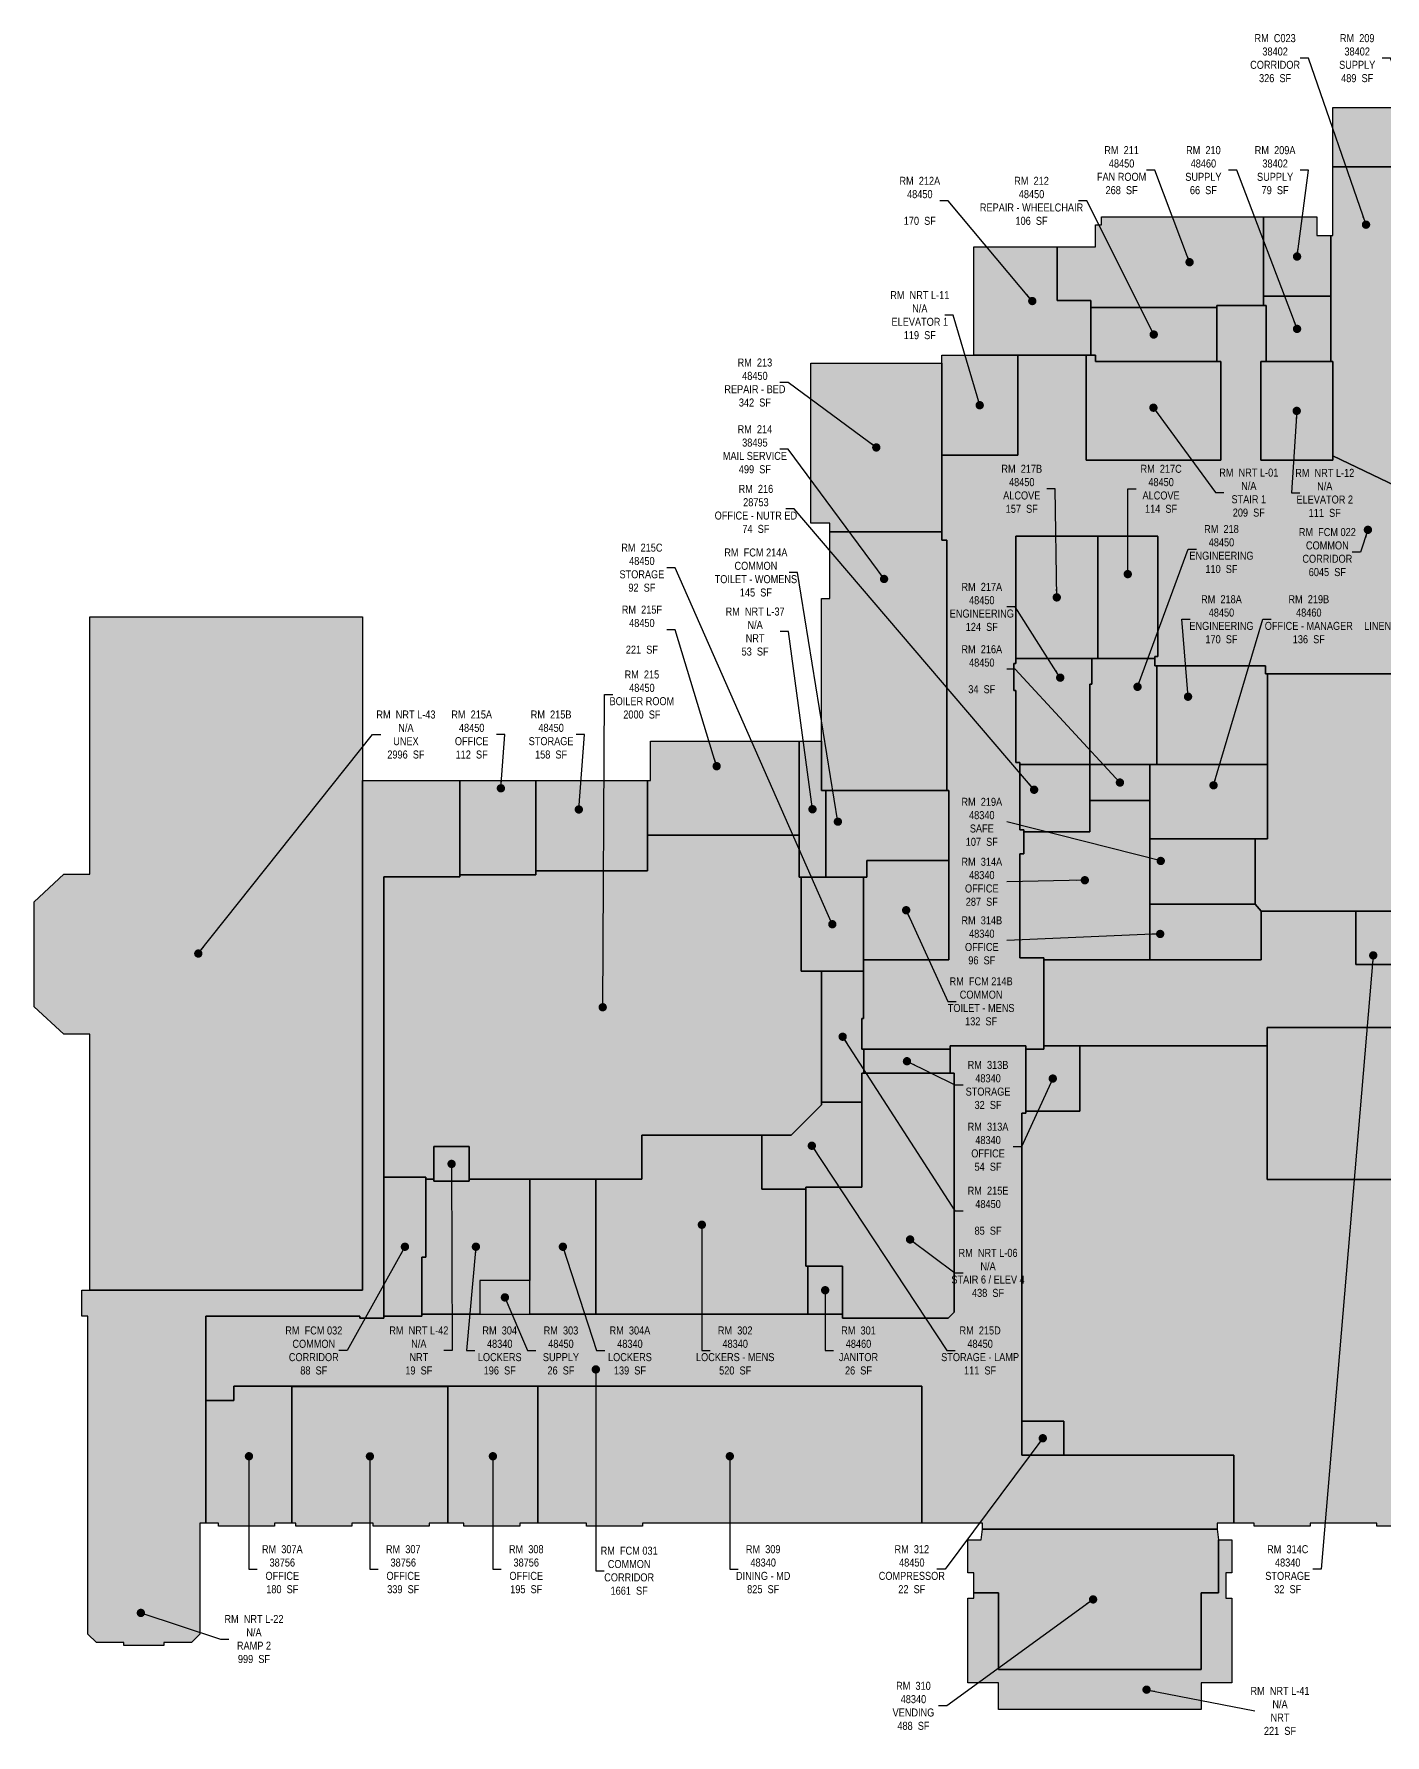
# Model space of a CAD drawing. Header units: inches. Extents: x -72 to 5454, y -365 to 4257.
# Drawn here: x -72 to 1955, y -130 to 2422 of the extents above; entities that cross this region are included whole.
import ezdxf

# ---------------------------------------------------------------- set-up
doc = ezdxf.new("R2010")
doc.units = ezdxf.units.IN
doc.header["$LTSCALE"] = 48
doc.header["$MEASUREMENT"] = 0
for name, color, linetype in [('0-LABEL', 3, 'Continuous'), ('1-NRT', 200, 'Continuous'), ('1-NRT-PTN', 253, 'Continuous'), ('3-FCM', 190, 'Continuous'), ('3-FCM-PTN', 9, 'Continuous'), ('4-OCC', 6, 'Continuous'), ('4-OCC-PTN', 95, 'Continuous')]:
    doc.layers.add(name, color=color, linetype=linetype)
doc.styles.add('ArialN', font='ARIALN.TTF')
doc.dimstyles.new('AB-200', dxfattribs={"dimscale": 200, "dimtxt": 0.070312, "dimasz": 0.0625, "dimexe": 0.0625, "dimexo": 0.125, "dimgap": 0.1875, "dimtad": 0, "dimdec": 4, "dimrnd": 0.0625, "dimzin": 0, "dimdsep": 46, "dimlunit": 4, "dimtxsty": 'ArialN', "dimblk": 'ARCHTICK', "dimcen": 0.0625, "dimclrd": 256, "dimclre": 256, "dimclrt": 256, "dimadec": 0, "dimazin": 0, "dimtfac": 1, "dimtdec": 4, "dimtofl": 0, "dimtmove": 2, "dimatfit": 3, "dimldrblk": 'DOT', "dimfxl": 0, "dimfrac": 2, "dimtolj": 1, "dimtzin": 0, "dimlwd": -1, "dimlwe": -1, "dimarcsym": 0})

# ---------------------------------------------------------------- blocks, each defined once
blk = doc.blocks.new('_ArchTick')
at = {"const_width": 0.15}
blk.add_lwpolyline([(-0.5, -0.5), (0.5, 0.5)], dxfattribs=at)
blk = doc.blocks.new('_Dot')
at = {"lineweight": -2}
blk.add_line((-0.5, 0), (-1, 0), dxfattribs=at)
at = {"const_width": 0.5}
blk.add_lwpolyline([(-0.25, 0, 1), (0.25, 0, 1)], format="xyb", close=True, dxfattribs=at)

msp = doc.modelspace()

# ---------------------------------------------------------------- hatches: boundary and pattern name
at = {"layer": '1-NRT-PTN'}
for points in [[(1289.85329, 1940.02258), (1403.85329, 1940.02258), (1403.85329, 1790.02258), (1289.85329, 1790.02258)], [(1506.5, 1782.5), (1506.5, 1940.02258), (1520.5, 1940.02258), (1520.5, 1930.5), (1708.5, 1930.5), (1708.5, 1782.5)], [(1768.5, 1930.5), (1876.5, 1930.5), (1876.5, 1782.5), (1768.5, 1782.5)], [(421, 1547.5), (421, 537.5), (12, 537.5), (12, 921.5), (-27.30819, 921.5), (-72, 962.75397), (-72, 1120.24603), (-27.30819, 1161.5), (12, 1161.5), (12, 1547.5)], [(1076, 1361), (1109.27894, 1361), (1109.27894, 1286.98386), (1116, 1286.98386), (1116, 1157), (1076, 1157)], [(0, 498.5), (0, 537.5), (421, 537.5), (421, 1302), (567, 1302), (567, 1157.5), (453, 1157.5), (453, 495.5), (417, 495.5), (417, 498.5), (186, 498.5), (186, 188), (177, 188), (177, 21.88864), (164.21834, 9), (122.97313, 9), (123, 4.5), (62.97313, 4.5), (62.97313, 9), (21.72792, 9), (9, 21.72792), (9, 498.5)], [(1308.5, 863), (1308.5, 504.5), (1299.5, 495.5), (1141, 495.5), (1141, 573.5), (1086, 573.5), (1086, 692), (1170, 692), (1170, 863)], [(528, 753), (581, 753), (581, 701), (528, 701)], [(1338, 83.5), (1375, 83.5), (1375, -31.5), (1679, -31.5), (1679, 83.5), (1704.99135, 83.5), (1704.99135, 163), (1725, 163), (1725, 113.5), (1716, 113.5), (1716, 75.5), (1725, 75.5), (1725, -51.5), (1679, -51.5), (1679, -91.5), (1375, -91.5), (1375, -51.5), (1329, -51.5), (1329, 75.5), (1338, 75.5)]]:
    msp.add_hatch(color=256, dxfattribs=at).paths.add_polyline_path(points)
at = {"layer": '3-FCM-PTN'}
for points in [[(3167.50112, 1630.50003), (3167.5, 1073.75), (3174.5, 1073.75), (3174.5, 937), (3168.10829, 937), (3168.10829, 836), (3174.5, 836), (3174.5, 810), (3222, 810), (3222, 539), (3438, 539), (3438, 426), (3419.5, 426), (3419.5, 440), (3371.5, 440), (3371.5, 448), (3333.5, 448), (3333.5, 452), (3306, 452), (3306, 448), (3306, 336), (3333, 336), (3333, 216), (3403, 216), (3403, 177.5), (3443, 177.5), (3443, -42.5), (3437.5, -42.5), (3437.5, -36.5), (3314.25, -36.5), (3314.25, -17), (3310, -17), (3310, 48.25), (3239.5, 48.25), (3239.5, -14.75), (3181, -14.75), (3181, 48.25), (3118, 48.25), (3118, 51.5), (3113.5, 51.5), (3113.5, 147), (3101.5, 147), (3101.5, 256.5), (3258, 256.5), (3258, 400.5), (3101.5, 400.5), (3101.5, 394.5), (3053.5, 394.5), (3053.5, 399.5), (3001.5, 399.5), (2990.5, 399.5), (2990.5, 501), (3102, 501), (3102, 549), (3101.5, 549), (3101.5, 699), (2532, 699), (2532, 708), (2502, 708), (2502, 774), (2544, 774), (2544, 783), (3036.5, 783), (3036.5, 1329), (3054.5, 1329), (3054.5, 1371), (3048, 1371), (3048, 1494), (2916.5, 1494), (2916.5, 1367.5), (2910.5, 1367.5), (2910.5, 1329), (2916, 1329), (2916, 1225), (2806.86326, 1225), (2806.86326, 1329), (2814.86326, 1329), (2814.86326, 1380.5), (2808.86326, 1380.5), (2808.86326, 1484.5), (2739.5, 1484.5), (2739.5, 1496.5), (2584.5, 1496.5), (2584.5, 1500.5), (2546.5, 1500.5), (2546.5, 1480), (2534.5, 1480), (2534.5, 1462), (1864.5, 1462), (1775.5, 1462), (1775.5, 1474), (1609.5, 1474), (1609.5, 1488), (1614, 1488), (1614, 1668.5), (1401, 1668.5), (1401, 1477.5), (1398, 1477.5), (1398, 1437), (1401, 1437), (1401, 1329), (1407, 1329), (1407, 1228), (1413, 1228), (1413, 1192), (1407, 1192), (1407, 1036), (1443, 1036), (1443, 899), (1416, 899), (1416, 904), (1302.5, 904), (1302.5, 899), (1170, 899), (1170, 945), (1172.5, 945), (1172.5, 1033), (1300.5, 1033), (1300.5, 1286.98386), (1297.5, 1286.98386), (1297.5, 1662.5), (1289.85329, 1662.5), (1289.85329, 1790.02258), (1403.85329, 1790.02258), (1403.85329, 1940.02258), (1506.5, 1940.02258), (1506.5, 1782.5), (1708.5, 1782.5), (1708.5, 1930.5), (1702.5, 1930.5), (1702.5, 2014.5), (1776.5, 2014.5), (1776.5, 1930.5), (1768.5, 1930.5), (1768.5, 1782.5), (1876.5, 1782.5), (1876.5, 1789.15267), (1971.5, 1743.65267), (1977.5, 1743.65267), (1977.5, 1619.5), (1977.5, 1617.5), (2061, 1617.5), (2061, 1606.5), (2377.5, 1606.5), (2377.5, 1608.5), (2801.5, 1608.5), (2801.5, 1826.5), (2807.5, 1826.5), (2807.5, 1935), (2801.5, 1935), (2801.5, 2033.5), (2806.5, 2033.5), (2806.5, 2215.5), (2812.5, 2215.5), (2812.5, 2235.5), (2810.09, 2235.5), (2810.09, 2255.3749), (2784.59, 2255.3749), (2784.59, 2328), (2911.3402, 2328), (2911.3402, 2169.5), (2910.5, 2169.5), (2910.5, 2111.5), (2920.5, 2111.5), (2920.5, 1995.5), (2990.5, 1995.5), (2990.5, 1987.5), (3064.37516, 1987.49999), (3064.37515, 1933.5), (2911.33965, 1933.5), (2911.33965, 1600.58567), (3052.8749, 1600.58567), (3052.8749, 1630.5001)], [(1300.5, 1182), (1177.5, 1182), (1177.5, 1157), (1116, 1157), (1116, 1286.98386), (1300.5, 1286.98386)], [(1177.5, 1182), (1300.5, 1182), (1300.5, 1033), (1172.5, 1033), (1172.5, 1157), (1177.5, 1157)], [(1308.5, 863), (1302.5, 863), (1302.5, 904), (1416, 904), (1416, 803), (1410, 803), (1410, 290), (1728, 290), (1728, 188), (1703, 188), (1703, 179), (1351, 179), (1351, 188), (1260, 188), (1260, 393.5), (228, 393.5), (228, 372), (186, 372), (186, 498.5), (417, 498.5), (417, 495.5), (453, 495.5), (453, 498.5), (510, 498.5), (510, 501.5), (1141, 501.5), (1141, 495.5), (1299.5, 495.5), (1308.5, 504.5)], [(453, 498.5), (453, 707), (516, 707), (516, 587.15466), (510, 587.15466), (510, 498.5)]]:
    msp.add_hatch(color=256, dxfattribs=at).paths.add_polyline_path(points)
at = {"layer": '4-OCC-PTN'}
for color, points in [(18, [(1876.5, 2222.5), (1876.5, 2311.5), (2316.3427, 2311.5), (2316.3427, 2322), (2449.17139, 2322), (2449.17139, 2255.3749), (2442.34278, 2255.3749), (2442.34278, 2250.25), (2308.3428, 2250.25), (2308.3428, 2222.5)]), (18, [(1873.5, 1930.5), (1873.5, 2119.5), (1876.5, 2119.5), (1876.5, 2222.5), (1979.5, 2222.5), (1979.5, 1887), (1974.5, 1887), (1974.5, 1743.65267), (1971.5, 1743.65267), (1876.5, 1789.15267), (1876.5, 1930.5)]), (55, [(1702.5, 2011.5), (1513.5, 2011.5), (1513.5, 2022), (1463, 2022), (1463, 2102.5), (1520.5, 2102.5), (1520.5, 2135.5), (1529.5, 2135.5), (1529.5, 2147.5), (1772.5, 2147.5), (1772.5, 2014.5), (1702.5, 2014.5)]), (18, [(1772.5, 2028.5), (1772.5, 2147.5), (1852.5, 2147.5), (1852.5, 2119.5), (1873.5, 2119.5), (1873.5, 2028.5)]), (55, [(1338, 1940.02258), (1338, 2102.5), (1463, 2102.5), (1463, 2022), (1513.5, 2022), (1513.5, 1940.02258)]), (201, [(1772.5, 2014.5), (1772.5, 2028.5), (1873.5, 2028.5), (1873.5, 1930.5), (1776.5, 1930.5), (1776.5, 2014.5)]), (55, [(1702.5, 2011.5), (1702.5, 1930.5), (1520.5, 1930.5), (1520.5, 1940.02258), (1513.5, 1940.02258), (1513.5, 2011.5)]), (55, [(1289.85329, 1675.26129), (1122, 1675.26129), (1122, 1688.02258), (1093.57367, 1688.02258), (1093.57367, 1928.02258), (1289.85329, 1928.02258)]), (109, [(1297.5, 1286.98386), (1123.01092, 1286.98386), (1116, 1286.98386), (1109.27894, 1286.98386), (1109.27894, 1575), (1122, 1575), (1122, 1675.26129), (1289.85329, 1675.26129), (1289.85329, 1662.5), (1297.5, 1662.5)]), (55, [(1401, 1668.5), (1524, 1668.5), (1524, 1485), (1401, 1485)]), (55, [(1609.5, 1485), (1524, 1485), (1524, 1668.5), (1614, 1668), (1614, 1488), (1609.5, 1488)]), (55, [(1512.25, 1326), (1407, 1326), (1407, 1329), (1401, 1329), (1401, 1437), (1398, 1437), (1398, 1477.5), (1401, 1477.5), (1401, 1485), (1515, 1485), (1515, 1446.5), (1512, 1446.5)]), (55, [(1612.5, 1326), (1512.25, 1326), (1512, 1446.5), (1515, 1446.5), (1515, 1485), (1609.5, 1485), (1609.5, 1474), (1612.5, 1474)]), (55, [(1778.5, 1326), (1612.5, 1326), (1612.5, 1474), (1775.5, 1474), (1775.5, 1462), (1778.5, 1462)]), (201, [(2166, 1106), (1769, 1106), (1760, 1116.5), (1760, 1214.5), (1778.5, 1214.5), (1778.5, 1462), (2166, 1462)]), (55, [(1076, 1220), (848.5, 1220), (848.5, 1302), (853, 1302), (853, 1361), (1076, 1361)]), (50, [(2502, 931.85191), (1778.25, 931.85191), (1778.25, 904), (1443, 904), (1443, 1033), (1769, 1033), (1769, 1106), (1911, 1106), (1911, 1026), (1968.04999, 1026), (1968.04999, 1106), (2412.5, 1106), (2412.5, 988.36596), (2544.5, 988.36596), (2544.5, 1084.36596), (2412.5, 1084.36596), (2412.5, 1106), (2544, 1106), (2544, 1344), (2661, 1344), (2661, 1329), (2806.86326, 1329), (2806.86326, 1232.5), (2661.29873, 1232.5), (2661.29873, 993), (2810.86326, 993), (2811, 897), (2594.25, 897), (2594.25, 888), (2547, 888), (2547, 783), (2544, 783), (2544, 774), (2502, 774)]), (55, [(567, 1302), (681, 1302), (681, 1160.5), (567, 1160.5)]), (55, [(681, 1302), (848.5, 1302), (848.5, 1166.5), (681, 1166.5)]), (58, [(1512.25, 1326), (1512.25, 1225), (1413, 1225), (1413, 1228), (1407, 1228), (1407, 1326)]), (55, [(1512.25, 1326), (1602.25, 1326), (1602.25, 1272), (1512.25, 1272)]), (201, [(1602.25, 1326), (1778.5, 1326), (1778.5, 1214.5), (1602.25, 1214.5)]), (50, [(1602, 1033), (1443, 1033), (1443, 1036), (1407, 1036), (1407, 1192), (1413, 1192), (1413, 1225), (1512.25, 1225), (1512.25, 1272), (1602.25, 1272)]), (55, [(1076, 1220), (1076, 1157), (1079, 1157), (1079, 1016), (1109.5, 1016), (1109.5, 815.74264), (1063.75736, 770), (840, 770), (840, 704), (581, 704), (581, 753), (528, 753), (528, 704), (516, 704), (516, 707), (453, 707), (453, 1157.5), (567, 1157.5), (567, 1160.5), (681, 1160.5), (681, 1166.5), (848.5, 1166.5), (848.5, 1220)]), (50, [(1602.25, 1214.5), (1760, 1214.5), (1760, 1116.5), (1602.25, 1116.5)]), (55, [(1172.5, 1157), (1172.5, 1041.92913), (1172.5, 1036), (1172.5, 1016), (1079, 1016), (1079, 1157), (1116, 1157), (1125.64311, 1157)]), (50, [(1769, 1106), (1769, 1033), (1602, 1033), (1602.04027, 1116.5), (1760, 1116.5)]), (50, [(1911, 1106), (1968.04999, 1106), (1968.04999, 1026), (1911, 1026)]), (55, [(1170, 819.49264), (1109.5, 819.49264), (1109.5, 1016), (1172.5, 1016), (1172.5, 945), (1170, 945), (1170, 899), (1173, 899), (1173, 863), (1170, 863)]), (50, [(2502, 708), (2488.5, 708), (2488.5, 703.5), (1778.25, 703.5), (1778.25, 931.85191), (2502, 931.85191)]), (50, [(1173, 899), (1302.5, 899), (1302.5, 863), (1173, 863)]), (50, [(1728, 188), (1728, 290), (1473, 290), (1473, 341), (1410, 341), (1410, 803), (1416, 803), (1416, 806), (1497, 806), (1497, 904), (1778.25, 904), (1778.25, 703.5), (2488.5, 703.5), (2488.5, 495.5), (2491.5, 495.5), (2491.5, 188), (2481, 188), (2481, 183.5), (2445, 183.5), (2445, 188), (2389, 188), (2389, 183.5), (2353, 183.5), (2353, 188), (2297, 188), (2297, 183.5), (2261, 183.5), (2261, 188), (2240, 188), (2240, 183.5), (2216, 183.5), (2216, 188), (2161, 188), (2161, 183.5), (2137, 183.5), (2137, 188), (2026.5, 188), (2026.5, 183.5), (1942.5, 183.5), (1942.5, 188), (1842.5, 188), (1842.5, 183.5), (1758.5, 183.5), (1758.5, 188)]), (50, [(1497, 904), (1497, 806), (1416, 806), (1416, 899), (1443, 899), (1443, 904)]), (55, [(1086, 689), (1020, 689), (1020, 770), (1063.75736, 770), (1109.5, 815.74264), (1109.5, 819.49264), (1170, 819.49264), (1170, 692), (1086, 692)]), (50, [(771, 501.5), (771, 704), (840, 704), (840, 770), (1020, 770), (1020, 689), (1086, 689), (1086, 573.5), (1089, 573.5), (1089, 501.5)]), (50, [(510, 501.5), (510, 587.15466), (516, 587.15466), (516, 704), (528, 704), (528, 701), (581, 701), (581, 704), (672, 704), (672, 552), (597, 552), (597, 501.5)]), (50, [(672, 704), (771, 704), (771, 501.5), (672, 501.5)]), (201, [(1089, 573.5), (1141, 573.5), (1141, 501.5), (1089, 501.5)]), (55, [(597, 501.5), (672, 501.5), (672, 552), (597, 552)]), (22, [(186, 188), (186, 372), (228, 372), (228, 393.5), (315, 393.5), (315, 188), (289, 188), (289, 183.5), (205, 183.5), (205, 188)]), (22, [(315, 188), (315, 393), (549, 393.25), (549, 188), (521, 188), (521, 183.5), (437, 183.5), (437, 188), (405, 188), (405, 183.5), (321, 183.5), (321, 188)]), (22, [(549, 188), (549, 393.25), (684, 393.5), (684, 188), (657, 188), (657, 183.5), (573, 183.5), (573, 188)]), (50, [(684, 188), (684, 393.5), (1260, 393.5), (1260, 188), (841, 188), (841, 183.5), (757, 183.5), (757, 188)]), (55, [(1410, 341), (1473, 341), (1473, 290), (1410, 290)]), (50, [(1338, 83.5), (1338, 113.5), (1329, 113.5), (1329, 163), (1349.00865, 163), (1351, 179), (1368, 179), (1680, 179), (1703, 179), (1704.99135, 163), (1704.99135, 83.5), (1679, 83.5), (1679, -31.5), (1375, -31.5), (1375, 83.5)])]:
    msp.add_hatch(color=color, dxfattribs=at).paths.add_polyline_path(points)

# ---------------------------------------------------------------- linework, layer by layer
at = {"layer": '1-NRT'}
for points in [[(1289.85329, 1940.02258), (1403.85329, 1940.02258), (1403.85329, 1790.02258), (1289.85329, 1790.02258)], [(1506.5, 1782.5), (1506.5, 1940.02258), (1520.5, 1940.02258), (1520.5, 1930.5), (1708.5, 1930.5), (1708.5, 1782.5)], [(1768.5, 1930.5), (1876.5, 1930.5), (1876.5, 1782.5), (1768.5, 1782.5)], [(421, 1547.5), (421, 537.5), (12, 537.5), (12, 921.5), (-27.30819, 921.5), (-72, 962.75397), (-72, 1120.24603), (-27.30819, 1161.5), (12, 1161.5), (12, 1547.5)], [(1076, 1361), (1109.27894, 1361), (1109.27894, 1286.98386), (1116, 1286.98386), (1116, 1157), (1076, 1157)], [(0, 498.5), (0, 537.5), (421, 537.5), (421, 1302), (567, 1302), (567, 1157.5), (453, 1157.5), (453, 495.5), (417, 495.5), (417, 498.5), (186, 498.5), (186, 188), (177, 188), (177, 21.88864), (164.21834, 9), (122.97313, 9), (123, 4.5), (62.97313, 4.5), (62.97313, 9), (21.72792, 9), (9, 21.72792), (9, 498.5)], [(1308.5, 863), (1308.5, 504.5), (1299.5, 495.5), (1141, 495.5), (1141, 573.5), (1086, 573.5), (1086, 692), (1170, 692), (1170, 863)], [(528, 753), (581, 753), (581, 701), (528, 701)], [(528, 753), (581, 753), (581, 701), (528, 701)], [(1338, 83.5), (1375, 83.5), (1375, -31.5), (1679, -31.5), (1679, 83.5), (1704.99135, 83.5), (1704.99135, 163), (1725, 163), (1725, 113.5), (1716, 113.5), (1716, 75.5), (1725, 75.5), (1725, -51.5), (1679, -51.5), (1679, -91.5), (1375, -91.5), (1375, -51.5), (1329, -51.5), (1329, 75.5), (1338, 75.5)]]:
    msp.add_lwpolyline(points, close=True, dxfattribs=at)
at = {"layer": '3-FCM'}
msp.add_lwpolyline([(2534.5, 1462), (1864.5, 1462), (1775.5, 1462), (1775.5, 1474), (1609.5, 1474), (1609.5, 1488), (1614, 1488), (1614, 1668.5), (1401, 1668.5), (1401, 1477.5), (1398, 1477.5), (1398, 1437), (1401, 1437), (1401, 1329), (1407, 1329), (1407, 1228), (1413, 1228), (1413, 1192), (1407, 1192), (1407, 1036), (1443, 1036), (1443, 899), (1416, 899), (1416, 904), (1302.5, 904), (1302.5, 899), (1170, 899), (1170, 945), (1172.5, 945), (1172.5, 1033), (1300.5, 1033), (1300.5, 1286.98386), (1297.5, 1286.98386), (1297.5, 1662.5), (1289.85329, 1662.5), (1289.85329, 1790.02258), (1403.85329, 1790.02258), (1403.85329, 1940.02258), (1506.5, 1940.02258), (1506.5, 1782.5), (1708.5, 1782.5), (1708.5, 1930.5), (1702.5, 1930.5), (1702.5, 2014.5), (1776.5, 2014.5), (1776.5, 1930.5), (1768.5, 1930.5), (1768.5, 1782.5), (1876.5, 1782.5), (1876.5, 1789.15267), (1971.5, 1743.65267)], dxfattribs=at)
for points in [[(1300.5, 1182), (1177.5, 1182), (1177.5, 1157), (1116, 1157), (1116, 1286.98386), (1300.5, 1286.98386)], [(1177.5, 1182), (1300.5, 1182), (1300.5, 1033), (1172.5, 1033), (1172.5, 1157), (1177.5, 1157)], [(1308.5, 863), (1302.5, 863), (1302.5, 904), (1416, 904), (1416, 803), (1410, 803), (1410, 290), (1728, 290), (1728, 188), (1703, 188), (1703, 179), (1351, 179), (1351, 188), (1260, 188), (1260, 393.5), (228, 393.5), (228, 372), (186, 372), (186, 498.5), (417, 498.5), (417, 495.5), (453, 495.5), (453, 498.5), (510, 498.5), (510, 501.5), (1141, 501.5), (1141, 495.5), (1299.5, 495.5), (1308.5, 504.5)], [(453, 498.5), (453, 707), (516, 707), (516, 587.15466), (510, 587.15466), (510, 498.5)]]:
    msp.add_lwpolyline(points, close=True, dxfattribs=at)
at = {"layer": '4-OCC'}
for points in [[(1876.5, 2222.5), (1876.5, 2311.5), (2316.3427, 2311.5), (2316.3427, 2322), (2449.17139, 2322), (2449.17139, 2255.3749), (2442.34278, 2255.3749), (2442.34278, 2250.25), (2308.3428, 2250.25), (2308.3428, 2222.5)], [(1873.5, 1930.5), (1873.5, 2119.5), (1876.5, 2119.5), (1876.5, 2222.5), (1979.5, 2222.5), (1979.5, 1887), (1974.5, 1887), (1974.5, 1743.65267), (1971.5, 1743.65267), (1876.5, 1789.15267), (1876.5, 1930.5)], [(1702.5, 2011.5), (1513.5, 2011.5), (1513.5, 2022), (1463, 2022), (1463, 2102.5), (1520.5, 2102.5), (1520.5, 2135.5), (1529.5, 2135.5), (1529.5, 2147.5), (1772.5, 2147.5), (1772.5, 2014.5), (1702.5, 2014.5)], [(1772.5, 2028.5), (1772.5, 2147.5), (1852.5, 2147.5), (1852.5, 2119.5), (1873.5, 2119.5), (1873.5, 2028.5)], [(1338, 1940.02258), (1338, 2102.5), (1463, 2102.5), (1463, 2022), (1513.5, 2022), (1513.5, 1940.02258)], [(1772.5, 2014.5), (1772.5, 2028.5), (1873.5, 2028.5), (1873.5, 1930.5), (1776.5, 1930.5), (1776.5, 2014.5)], [(1702.5, 2011.5), (1702.5, 1930.5), (1520.5, 1930.5), (1520.5, 1940.02258), (1513.5, 1940.02258), (1513.5, 2011.5)], [(1289.85329, 1675.26129), (1122, 1675.26129), (1122, 1688.02258), (1093.57367, 1688.02258), (1093.57367, 1928.02258), (1289.85329, 1928.02258)], [(1297.5, 1286.98386), (1123.01092, 1286.98386), (1116, 1286.98386), (1109.27894, 1286.98386), (1109.27894, 1575), (1122, 1575), (1122, 1675.26129), (1289.85329, 1675.26129), (1289.85329, 1662.5), (1297.5, 1662.5)], [(1401, 1668.5), (1524, 1668.5), (1524, 1485), (1401, 1485)], [(1609.5, 1485), (1524, 1485), (1524, 1668.5), (1614, 1668), (1614, 1488), (1609.5, 1488)], [(1512.25, 1326), (1407, 1326), (1407, 1329), (1401, 1329), (1401, 1437), (1398, 1437), (1398, 1477.5), (1401, 1477.5), (1401, 1485), (1515, 1485), (1515, 1446.5), (1512, 1446.5)], [(1612.5, 1326), (1512.25, 1326), (1512, 1446.5), (1515, 1446.5), (1515, 1485), (1609.5, 1485), (1609.5, 1474), (1612.5, 1474)], [(1778.5, 1326), (1612.5, 1326), (1612.5, 1474), (1775.5, 1474), (1775.5, 1462), (1778.5, 1462)], [(2166, 1106), (1769, 1106), (1760, 1116.5), (1760, 1214.5), (1778.5, 1214.5), (1778.5, 1462), (2166, 1462)], [(1076, 1220), (848.5, 1220), (848.5, 1302), (853, 1302), (853, 1361), (1076, 1361)], [(567, 1302), (681, 1302), (681, 1160.5), (567, 1160.5)], [(681, 1302), (848.5, 1302), (848.5, 1166.5), (681, 1166.5)], [(1512.25, 1326), (1512.25, 1225), (1413, 1225), (1413, 1228), (1407, 1228), (1407, 1326)], [(1512.25, 1326), (1602.25, 1326), (1602.25, 1272), (1512.25, 1272)], [(1602.25, 1326), (1778.5, 1326), (1778.5, 1214.5), (1602.25, 1214.5)], [(1602, 1033), (1443, 1033), (1443, 1036), (1407, 1036), (1407, 1192), (1413, 1192), (1413, 1225), (1512.25, 1225), (1512.25, 1272), (1602.25, 1272)], [(1076, 1220), (1076, 1157), (1079, 1157), (1079, 1016), (1109.5, 1016), (1109.5, 815.74264), (1063.75736, 770), (840, 770), (840, 704), (581, 704), (581, 753), (528, 753), (528, 704), (516, 704), (516, 707), (453, 707), (453, 1157.5), (567, 1157.5), (567, 1160.5), (681, 1160.5), (681, 1166.5), (848.5, 1166.5), (848.5, 1220)], [(1602.25, 1214.5), (1760, 1214.5), (1760, 1116.5), (1602.25, 1116.5)], [(1172.5, 1157), (1172.5, 1041.92913), (1172.5, 1036), (1172.5, 1016), (1079, 1016), (1079, 1157), (1116, 1157), (1125.64311, 1157)], [(1769, 1106), (1769, 1033), (1602, 1033), (1602.04027, 1116.5), (1760, 1116.5)], [(1911, 1106), (1968.04999, 1106), (1968.04999, 1026), (1911, 1026)], [(1170, 819.49264), (1109.5, 819.49264), (1109.5, 1016), (1172.5, 1016), (1172.5, 945), (1170, 945), (1170, 899), (1173, 899), (1173, 863), (1170, 863)], [(2502, 708), (2488.5, 708), (2488.5, 703.5), (1778.25, 703.5), (1778.25, 931.85191), (2502, 931.85191)], [(1173, 899), (1302.5, 899), (1302.5, 863), (1173, 863)], [(1497, 904), (1497, 806), (1416, 806), (1416, 899), (1443, 899), (1443, 904)], [(1086, 689), (1020, 689), (1020, 770), (1063.75736, 770), (1109.5, 815.74264), (1109.5, 819.49264), (1170, 819.49264), (1170, 692), (1086, 692)], [(771, 501.5), (771, 704), (840, 704), (840, 770), (1020, 770), (1020, 689), (1086, 689), (1086, 573.5), (1089, 573.5), (1089, 501.5)], [(510, 501.5), (510, 587.15466), (516, 587.15466), (516, 704), (528, 704), (528, 701), (581, 701), (581, 704), (672, 704), (672, 552), (597, 552), (597, 501.5)], [(672, 704), (771, 704), (771, 501.5), (672, 501.5)], [(1089, 573.5), (1141, 573.5), (1141, 501.5), (1089, 501.5)], [(597, 501.5), (672, 501.5), (672, 552), (597, 552)], [(186, 188), (186, 372), (228, 372), (228, 393.5), (315, 393.5), (315, 188), (289, 188), (289, 183.5), (205, 183.5), (205, 188)], [(315, 188), (315, 393), (549, 393.25), (549, 188), (521, 188), (521, 183.5), (437, 183.5), (437, 188), (405, 188), (405, 183.5), (321, 183.5), (321, 188)], [(549, 188), (549, 393.25), (684, 393.5), (684, 188), (657, 188), (657, 183.5), (573, 183.5), (573, 188)], [(684, 188), (684, 393.5), (1260, 393.5), (1260, 188), (841, 188), (841, 183.5), (757, 183.5), (757, 188)], [(1410, 341), (1473, 341), (1473, 290), (1410, 290)], [(1338, 83.5), (1338, 113.5), (1329, 113.5), (1329, 163), (1349.00865, 163), (1351, 179), (1368, 179), (1680, 179), (1703, 179), (1704.99135, 163), (1704.99135, 83.5), (1679, 83.5), (1679, -31.5), (1375, -31.5), (1375, 83.5)]]:
    msp.add_lwpolyline(points, close=True, dxfattribs=at)
for points in [[(2502, 931.85191), (1778.25, 931.85191), (1778.25, 904), (1443, 904), (1443, 1033), (1769, 1033), (1769, 1106), (1911, 1106), (1911, 1026), (1968.04999, 1026)], [(2026.5, 183.5), (1942.5, 183.5), (1942.5, 188), (1842.5, 188), (1842.5, 183.5), (1758.5, 183.5), (1758.5, 188), (1728, 188), (1728, 290), (1473, 290), (1473, 341), (1410, 341), (1410, 803), (1416, 803), (1416, 806), (1497, 806), (1497, 904), (1778.25, 904), (1778.25, 703.5), (2488.5, 703.5)]]:
    msp.add_lwpolyline(points, dxfattribs=at)

# ---------------------------------------------------------------- texts
at = {"layer": '0-LABEL', "char_height": 12, "attachment_point": 5, "style": 'ArialN'}
for s, insert in [('RM  C023\\P38402\\PCORRIDOR\\P326  SF', (1790.07367, 2385.5)), ('RM  209\\P38402\\PSUPPLY\\P489  SF', (1913.21455, 2385.5)), ('RM  211\\P48450\\PFAN ROOM\\P268  SF', (1559.75502, 2217.5)), ('RM  210\\P48460\\PSUPPLY\\P66  SF', (1682.47477, 2217.5)), ('RM  209A\\P38402\\PSUPPLY\\P79  SF', (1790.07367, 2217.5)), ('RM  212A\\P48450\\P\\P170  SF', (1257, 2171.5)), ('RM  212\\P48450\\PREPAIR - WHEELCHAIR\\P106  SF', (1424.6204, 2171.5)), ('RM  NRT L-11\\PN/A\\PELEVATOR 1\\P119  SF', (1257, 2000.02258)), ('RM  213\\P48450\\PREPAIR - BED\\P342  SF', (1009.57367, 1898.97588)), ('RM  214\\P38495\\PMAIL SERVICE\\P499  SF', (1009.57367, 1798.86503)), ('RM  217B\\P48450\\PALCOVE\\P157  SF', (1409.96069, 1739.56335)), ('RM  217C\\P48450\\PALCOVE\\P114  SF', (1619, 1739.56335)), ('RM  NRT L-01\\PN/A\\PSTAIR 1\\P209  SF', (1750.58244, 1733.85755)), ('RM  NRT L-12\\PN/A\\PELEVATOR 2\\P111  SF', (1864.56427, 1733.47474)), ('RM  216\\P28753\\POFFICE - NUTR ED\\P74  SF', (1011.07367, 1709.4201)), ('RM  218\\P48450\\PENGINEERING\\P110  SF', (1709.57367, 1649.20572)), ('RM  FCM 022\\PCOMMON\\PCORRIDOR\\P6045  SF', (1868.42385, 1644.63336)), ('RM  215C\\P48450\\PSTORAGE\\P92  SF', (840.01952, 1621.29251)), ('RM  FCM 214A\\PCOMMON\\PTOILET - WOMENS\\P145  SF', (1011.07367, 1614.01925)), ('RM  217A\\P48450\\PENGINEERING\\P124  SF', (1350, 1562.41506)), ('RM  215F\\P48450\\P\\P221  SF', (840.01952, 1528.30691)), ('RM  NRT L-37\\PN/A\\PNRT\\P53  SF', (1009.88302, 1525.44857)), ('RM  218A\\P48450\\PENGINEERING\\P170  SF', (1709.57367, 1543.88574)), ('RM  219B\\P48460\\POFFICE - MANAGER\\P136  SF', (1840.62416, 1543.88574)), ('RM  208\\P48350\\PLINEN - SOILED STORAGE\\P326  SF', (2010.79769, 1543.88574)), ('RM  216A\\P48450\\P\\P34  SF', (1350, 1468.8925)), ('RM  215\\P48450\\PBOILER ROOM\\P2000  SF', (840.01952, 1431)), ('RM  NRT L-43\\PN/A\\PUNEX\\P2996  SF', (485.9997, 1371)), ('RM  215A\\P48450\\POFFICE\\P112  SF', (584.6283, 1371)), ('RM  215B\\P48450\\PSTORAGE\\P158  SF', (703.80455, 1371)), ('RM  219A\\P48340\\PSAFE\\P107  SF', (1350, 1240.03509)), ('RM  314A\\P48340\\POFFICE\\P287  SF', (1350, 1150.11333)), ('RM  314B\\P48340\\POFFICE\\P96  SF', (1350, 1062.26097)), ('RM  FCM 214B\\PCOMMON\\PTOILET - MENS\\P132  SF', (1349, 970.79584)), ('RM  313B\\P48340\\PSTORAGE\\P32  SF', (1359.3717, 845.36426)), ('RM  313A\\P48340\\POFFICE\\P54  SF', (1359.3717, 752.69749)), ('RM  215E\\P48450\\P\\P85  SF', (1359.3717, 656.74464)), ('RM  NRT L-06\\PN/A\\PSTAIR 6 / ELEV 4\\P438  SF', (1359.3717, 563.47103)), ('RM  FCM 032\\PCOMMON\\PCORRIDOR\\P88  SF', (347.76188, 447.11688)), ('RM  NRT L-42\\PN/A\\PNRT\\P19  SF', (505.36951, 447.11688)), ('RM  304\\P48340\\PLOCKERS\\P196  SF', (626.70987, 447.11688)), ('RM  303\\P48450\\PSUPPLY\\P26  SF', (718.58011, 447.11688)), ('RM  304A\\P48340\\PLOCKERS\\P139  SF', (822.08739, 447.11688)), ('RM  302\\P48340\\PLOCKERS - MENS\\P520  SF', (980, 447.11688)), ('RM  301\\P48460\\PJANITOR\\P26  SF', (1165, 447.11688)), ('RM  215D\\P48450\\PSTORAGE - LAMP\\P111  SF', (1347.44649, 447.11688)), ('RM  307A\\P38756\\POFFICE\\P180  SF', (300.5, 119)), ('RM  307\\P38756\\POFFICE\\P339  SF', (482, 119)), ('RM  308\\P38756\\POFFICE\\P195  SF', (666.5, 119)), ('RM  309\\P48340\\PDINING - MD\\P825  SF', (1022, 119)), ('RM  312\\P48450\\PCOMPRESSOR\\P22  SF', (1245, 119)), ('RM  314C\\P48340\\PSTORAGE\\P32  SF', (1809, 119)), ('RM  FCM 031\\PCOMMON\\PCORRIDOR\\P1661  SF', (820.91858, 116.75)), ('RM  NRT L-22\\PN/A\\PRAMP 2\\P999  SF', (258, 14.30698)), ('RM  310\\P48340\\PVENDING\\P488  SF', (1247.44304, -85.92353)), ('RM  NRT L-41\\PN/A\\PNRT\\P221  SF', (1797.38896, -93.48519))]:
    msp.add_mtext(s, dxfattribs=dict(at, insert=insert))

# ---------------------------------------------------------------- leaders
at = {"layer": '0-LABEL', "annotation_type": 0, "has_hookline": 1}
for points, hookline_direction, text_width in [([(1926.5, 2135.78935), (1840.07367, 2385.5), (1827.57367, 2385.5)], 1, 73.9809), ([(2068.05307, 2099.60141), (1963.21455, 2385.5), (1950.71455, 2385.5)], 1, 53.50887), ([(1661.73536, 2079.5), (1609.75502, 2217.5), (1597.25502, 2217.5)], 1, 71.89359), ([(1823, 1979.5), (1732.47477, 2217.5), (1719.97477, 2217.5)], 1, 53.50887), ([(1823, 2088), (1840.07367, 2217.5), (1827.57367, 2217.5)], 1, 60.09823), ([(1425.75, 2021.26129), (1299.54093, 2171.5), (1287.04093, 2171.5)], 1, 60.09823), ([(1608, 1971), (1507.76483, 2171.5), (1495.26483, 2171.5)], 1, 153.77353), ([(1346.85329, 1865.02258), (1307, 2000.02258), (1294.5, 2000.02258)], 1, 84.99045), ([(1191.71348, 1801.64193), (1059.57367, 1898.97588), (1047.07367, 1898.97588)], 1, 89.83629), ([(1607.5, 1861.26129), (1700.58244, 1733.85755), (1713.08244, 1733.85755)], 0, 84.99045), ([(1822.5, 1856.5), (1814.56427, 1733.47474), (1827.06427, 1733.47474)], 0, 86.80764), ([(1203.38947, 1604.37275), (1059.57367, 1798.86503), (1047.07367, 1798.86503)], 1, 94.48568), ([(1462.5, 1576.75), (1459.96069, 1739.56335), (1447.46069, 1739.56335)], 1, 59.34516), ([(1569, 1611.65927), (1569, 1739.56335), (1581.5, 1739.56335)], 0, 60.25375), ([(2082, 1752.25), (2060.79769, 1543.88574), (2048.29769, 1543.88574)], 1, 172.44475), ([(1428.50679, 1288.23942), (1068.57367, 1709.4201), (1056.07367, 1709.4201)], 1, 122.25102), ([(1929.34192, 1678.10672), (1918.42385, 1644.63336), (1905.92385, 1644.63336)], 1, 83.76262), ([(1583.67913, 1442.61634), (1659.57367, 1649.20572), (1672.07367, 1649.20572)], 0, 94.30559), ([(1125.75, 1086.5), (890.01952, 1621.29251), (877.51952, 1621.29251)], 1, 65.86085), ([(1134.07642, 1240.33808), (1073.57367, 1614.01925), (1061.07367, 1614.01925)], 1, 122.67667), ([(1467.66764, 1456.32783), (1400, 1562.41506), (1387.5, 1562.41506)], 1, 94.30559), ([(1659.46169, 1427.73772), (1649.92088, 1543.88574), (1662.42088, 1543.88574)], 0, 94.30559), ([(1697.7048, 1294.86001), (1771.87416, 1543.88574), (1784.37416, 1543.88574)], 0, 131.23874), ([(952.20751, 1323.56322), (890.01952, 1528.30691), (877.51952, 1528.30691)], 1, 58.69031), ([(1096, 1259), (1059.88302, 1525.44857), (1047.38302, 1525.44857)], 1, 86.88131), ([(1557.25, 1299), (1400, 1468.8925), (1387.5, 1468.8925)], 1, 60.09823), ([(781.25, 962), (783.76952, 1431), (796.26952, 1431)], 0, 94.96862), ([(174.5, 1042.5), (435.9997, 1371), (448.4997, 1371)], 0, 86.88131), ([(628.49852, 1290.40041), (634.6283, 1371), (622.1283, 1371)], 1, 60.09823), ([(745.3972, 1258.62199), (753.80455, 1371), (741.30455, 1371)], 1, 65.86085), ([(1618.5, 1181.39701), (1387.5, 1240.03509)], 1, 60.09823), ([(1504.625, 1152.5), (1387.5, 1150.11333)], 1, 60.09823), ([(1236.5, 1107.5), (1299, 970.79584), (1311.5, 970.79584)], 0, 99.00409), ([(1617.63973, 1071.90601), (1387.5, 1062.26097)], 1, 59.34516), ([(1937.29191, 1039.73815), (1859, 119), (1846.5, 119)], 1, 65.86085), ([(1141.25, 917.74632), (1309.3717, 656.74464), (1321.8717, 656.74464)], 0, 59.32879), ([(1237.75, 881), (1309.3717, 845.36426), (1321.8717, 845.36426)], 0, 65.86085), ([(1456.5, 855), (1409.3717, 752.69749), (1396.8717, 752.69749)], 1, 60.09823), ([(1095, 754.24632), (1297.44649, 447.11688), (1309.94649, 447.11688)], 0, 115.64529), ([(554.5, 727), (555.36951, 447.11688), (542.86951, 447.11688)], 1, 86.80764), ([(930, 635.75), (930, 447.11688), (942.5, 447.11688)], 0, 115.9236), ([(1242.42898, 613.65237), (1309.3717, 563.47103), (1321.8717, 563.47103)], 0, 108.72851), ([(484.5, 602.75), (397.76188, 447.11688), (385.26188, 447.11688)], 1, 83.76262), ([(591, 602.75), (576.70987, 447.11688), (589.20987, 447.11688)], 0, 63.99454), ([(721.5, 602.75), (772.08739, 447.11688), (784.58739, 447.11688)], 0, 63.99454), ([(1115, 537.5), (1115, 447.11688), (1127.5, 447.11688)], 0, 58.24829), ([(634.5, 526.75), (668.58011, 447.11688), (681.08011, 447.11688)], 0, 53.50887), ([(770.91858, 418.7328), (770.91858, 116.75), (783.41858, 116.75)], 0, 81.94543), ([(1441.5, 315.5), (1295, 119), (1282.5, 119)], 1, 98.43929), ([(250.5, 288.5), (250.5, 119), (263, 119)], 0, 60.09823), ([(432, 288.375), (432, 119), (444.5, 119)], 0, 50.24284), ([(616.5, 288.5), (616.5, 119), (629, 119)], 0, 50.27558), ([(972, 288.5), (972, 119), (984.5, 119)], 0, 79.91542), ([(1516.99568, 73.75), (1297.44304, -85.92353), (1284.94304, -85.92353)], 1, 61.71896), ([(88.3297, 53.48909), (208, 14.30698), (220.5, 14.30698)], 0, 86.80764), ([(1597.20677, -61.61607), (1759.88896, -93.48519)], 0, 84.99045)]:
    msp.add_leader(points, dimstyle='AB-200', dxfattribs=dict(at, hookline_direction=hookline_direction, text_width=text_width))

doc.saveas('drawing.dxf')
